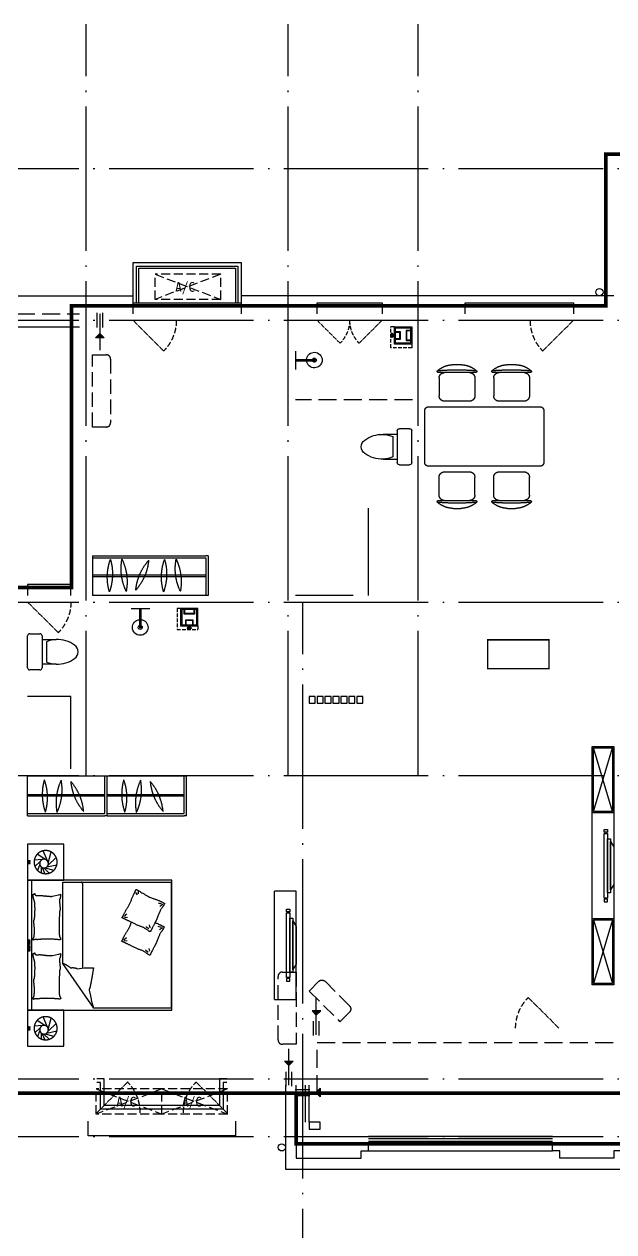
# Model space of a CAD drawing. Extents: x 23000734 to 24262965, y -11528137 to -9789882.
# Drawn here: x 24231257 to 24239425, y -9950160 to -9933440 of the extents above; entities that cross this region are included whole.
import ezdxf
from ezdxf.enums import TextEntityAlignment as Align

# ---------------------------------------------------------------- set-up
doc = ezdxf.new("R2010")
doc.units = 0
doc.header["$LTSCALE"] = 1000
for name, pattern in [('DASH', [0.35, 0.25, -0.1]), ('DASHDOTX2', [50.8, 25.4, -12.7, 0, -12.7]), ('DOTE', [2.42, 2, -0.2, 0.02, -0.2])]:
    doc.linetypes.add(name, pattern=pattern)
for name, color, linetype in [('0-0全面积', 3, 'Continuous'), ('0-0半面积', 10, 'Continuous'), ('0-厨卫洁具', 95, 'Continuous'), ('0-开启示意', 154, 'Continuous'), ('0-栏杆', 141, 'Continuous'), ('0-看线', 173, 'Continuous'), ('0-线脚', 6, 'Continuous'), ('_0', 7, 'Continuous'), ('A-SURFACE', 6, 'Continuous'), ('A-活动家具', 8, 'Continuous'), ('B-家具', 167, 'DASHDOTX2'), ('BALCONY', 6, 'Continuous'), ('DOTE', 249, 'DOTE'), ('KT', 8, 'Continuous'), ('PUB_HATCH', 252, 'Continuous'), ('PUB_STRM', 4, 'Continuous'), ('text_房间名称', 255, 'Continuous'), ('WINDOW', 4, 'Continuous'), ('图审修改', 1, 'Continuous'), ('栏杆', 163, 'Continuous'), ('空调', 6, 'Continuous')]:
    doc.layers.add(name, color=color, linetype=linetype)
doc.layers.add('J-洁具', color=167, linetype='Continuous', lineweight=9)
doc.layers.add('家具', color=156, linetype='Continuous', lineweight=9)
doc.styles.add('Dimension', font='romans.shx', dxfattribs={"width": 0.8, "bigfont": 'chs.shx'})
doc.styles.get("Standard").update_dxf_attribs({"font": 'gbenor.shx', "bigfont": 'gbcbig.shx'})
doc.styles.add('黑体', font='SIMHEI_0.TTF', dxfattribs={"width": 0.8})

# ---------------------------------------------------------------- blocks, each defined once
blk = doc.blocks.new('A$C09024278')
at = {"layer": 'KT', "linetype": 'DASH', "ltscale": 0.5}
for p, q in [((489, 126), (-421, 126)), ((-421, -224), (-421, 126)), ((489, -224), (489, 126)), ((489, -224), (-421, -224))]:
    blk.add_line(p, q, dxfattribs=at)
for points in [[(489, 126), (-421, -224)], [(-421, 126), (489, -224)]]:
    blk.add_lwpolyline(points, dxfattribs=at)
at = {"layer": 'KT', "style": '黑体'}
blk.add_text('A/C', height=135.2, dxfattribs=at).set_placement((-142, -118))
blk = doc.blocks.new('A$C6723108C')
at = {"layer": 'KT', "linetype": 'DASH', "ltscale": 0.5}
for p, q in [((-175, 455), (-175, -455)), ((175, 455), (-175, 455)), ((175, 455), (175, -455)), ((175, -455), (-175, -455))]:
    blk.add_line(p, q, dxfattribs=at)
for points in [[(-175, 455), (175, -455)], [(-175, -455), (175, 455)]]:
    blk.add_lwpolyline(points, dxfattribs=at)
at = {"layer": 'KT', "style": '黑体'}
blk.add_text('A/C', height=135.2, rotation=90, dxfattribs=at).set_placement((69, -176))
blk = doc.blocks.new('客厅电视')
at = {"layer": 'B-家具'}
for p, q in [((23188, 22787), (23488, 22787)), ((23354, 22520), (23354, 22557)), ((23354, 22557), (23399, 22557)), ((23399, 22520), (23354, 22520)), ((23399, 22505), (23354, 22505)), ((23354, 22505), (23354, 21610)), ((23361, 22520), (23361, 22505)), ((23391, 22520), (23391, 22505)), ((23399, 22557), (23399, 22520)), ((23399, 21610), (23399, 22505)), ((23443, 22431), (23399, 22431)), ((23399, 22431), (23399, 21684)), ((23443, 21684), (23443, 22431)), ((23488, 22319), (23443, 22393)), ((23443, 22393), (23443, 21722)), ((23488, 21796), (23488, 22319)), ((23443, 21722), (23488, 21796)), ((23354, 21610), (23399, 21610)), ((23399, 21595), (23354, 21595)), ((23354, 21595), (23354, 21557)), ((23361, 21595), (23361, 21610)), ((23391, 21595), (23391, 21610)), ((23399, 21684), (23443, 21684)), ((23399, 21557), (23399, 21595)), ((23354, 21557), (23399, 21557)), ((23488, 21327), (23188, 21327))]:
    blk.add_line(p, q, dxfattribs=at)
for points in [[(23488, 23707), (23188, 23707), (23188, 20407), (23488, 20407), (23488, 23707)], [(23468, 22807), (23208, 23687)], [(23208, 22807), (23468, 23687)], [(23468, 21307), (23208, 21307), (23208, 20427), (23468, 20427), (23468, 21307), (23208, 20427)], [(23208, 21307), (23468, 20427)]]:
    blk.add_lwpolyline(points, dxfattribs=at)
blk.add_lwpolyline([(23468, 22807), (23468, 23687), (23208, 23687), (23208, 22807)], close=True, dxfattribs=at)
blk = doc.blocks.new('cvb')
at = {"layer": 'B-家具'}
for p, q in [((23188, 22857), (23488, 22857)), ((23188, 22857), (23188, 21357)), ((23488, 22857), (23488, 21357)), ((23354, 22570), (23354, 22607)), ((23354, 22607), (23399, 22607)), ((23399, 22607), (23399, 22570)), ((23399, 22570), (23354, 22570)), ((23399, 22555), (23354, 22555)), ((23354, 22555), (23354, 21660)), ((23361, 22570), (23361, 22555)), ((23391, 22570), (23391, 22555)), ((23399, 21660), (23399, 22555)), ((23443, 22481), (23399, 22481)), ((23399, 22481), (23399, 21734)), ((23443, 21734), (23443, 22481)), ((23488, 22369), (23443, 22443)), ((23443, 22443), (23443, 21772)), ((23488, 21846), (23488, 22369)), ((23443, 21772), (23488, 21846)), ((23354, 21660), (23399, 21660)), ((23399, 21645), (23354, 21645)), ((23354, 21645), (23354, 21607)), ((23354, 21607), (23399, 21607)), ((23361, 21645), (23361, 21660)), ((23391, 21645), (23391, 21660)), ((23399, 21734), (23443, 21734)), ((23399, 21607), (23399, 21645)), ((23488, 21357), (23188, 21357))]:
    blk.add_line(p, q, dxfattribs=at)
blk = doc.blocks.new('bed by Fuxin1')
at = {"layer": 'B-家具'}
for p, q in [((-1189, -239), (-1259, -133)), ((-1186, -208), (-1177, -92)), ((-1162, -177), (-1088, -102)), ((-1120, -168), (-1035, -139)), ((1111, -239), (1041, -133)), ((1114, -208), (1123, -92)), ((1138, -177), (1212, -102)), ((1180, -168), (1265, -139)), ((-1167, -274), (-1306, -216)), ((-1134, -287), (-1292, -325)), ((-1110, -284), (-1216, -396)), ((-1084, -265), (-1113, -406)), ((-1085, -187), (-1003, -187)), ((-1075, -203), (-990, -238)), ((-1071, -240), (-1039, -365)), ((-1070, -225), (-998, -301)), ((1133, -274), (994, -216)), ((1166, -287), (1008, -325)), ((1190, -284), (1084, -396)), ((1216, -265), (1187, -406)), ((1215, -187), (1297, -187)), ((1225, -203), (1310, -238)), ((1229, -240), (1261, -365)), ((1230, -225), (1302, -301))]:
    blk.add_line(p, q, dxfattribs=at)
at = {"layer": 'B-家具', "extrusion": (0, 0, -1)}
for p, q in [((-122, -1337), (-129, -1341)), ((-115, -1334), (-122, -1337)), ((-109, -1330), (-115, -1334)), ((-102, -1327), (-109, -1330)), ((-96, -1324), (-102, -1327)), ((-91, -1322), (-96, -1324)), ((-85, -1319), (-91, -1322)), ((-80, -1317), (-85, -1319)), ((-76, -1315), (-80, -1317)), ((-72, -1313), (-76, -1315)), ((-69, -1311), (-72, -1313)), ((-66, -1309), (-69, -1311)), ((-63, -1308), (-66, -1309)), ((-61, -1306), (-63, -1308)), ((-59, -1305), (-61, -1306)), ((-57, -1305), (-59, -1305)), ((-56, -1304), (-57, -1305)), ((-55, -1304), (-56, -1304)), ((-54, -1304), (-55, -1304)), ((-53, -1304), (-54, -1304)), ((-54, -1304), (-54, -1304)), ((-53, -1305), (-53, -1304)), ((-52, -1305), (-53, -1305)), ((-52, -1306), (-52, -1305)), ((-51, -1307), (-52, -1306)), ((-51, -1308), (-51, -1307)), ((-50, -1310), (-51, -1308)), ((-50, -1311), (-50, -1310)), ((-49, -1313), (-50, -1311)), ((-48, -1314), (-49, -1313)), ((-47, -1316), (-48, -1314)), ((-46, -1319), (-47, -1316)), ((-45, -1321), (-46, -1319)), ((-44, -1324), (-45, -1321)), ((-43, -1327), (-44, -1324)), ((-41, -1330), (-43, -1327)), ((-40, -1334), (-41, -1330)), ((-38, -1337), (-40, -1334)), ((-36, -1341), (-38, -1337)), ((-311, -1436), (-317, -1438)), ((-300, -1432), (-311, -1436)), ((-290, -1428), (-300, -1432)), ((-280, -1424), (-290, -1428)), ((-270, -1420), (-280, -1424)), ((-260, -1416), (-270, -1420)), ((-250, -1412), (-260, -1416)), ((-241, -1407), (-250, -1412)), ((-233, -1403), (-241, -1407)), ((-224, -1398), (-233, -1403)), ((-216, -1393), (-224, -1398)), ((-208, -1389), (-216, -1393)), ((-201, -1384), (-208, -1389)), ((-194, -1379), (-201, -1384)), ((-186, -1374), (-194, -1379)), ((-179, -1370), (-186, -1374)), ((-172, -1365), (-179, -1370)), ((-165, -1361), (-172, -1365)), ((-157, -1356), (-165, -1361)), ((-150, -1352), (-157, -1356)), ((-143, -1348), (-150, -1352)), ((-136, -1344), (-143, -1348)), ((-129, -1341), (-136, -1344)), ((-34, -1345), (-36, -1341)), ((-32, -1350), (-34, -1345)), ((-30, -1355), (-32, -1350)), ((-28, -1360), (-30, -1355)), ((-25, -1365), (-28, -1360)), ((-22, -1370), (-25, -1365)), ((-20, -1376), (-22, -1370)), ((-17, -1382), (-20, -1376)), ((-13, -1389), (-17, -1382)), ((-10, -1396), (-13, -1389)), ((-7, -1403), (-10, -1396)), ((-3, -1411), (-7, -1403)), ((1, -1419), (-3, -1411)), ((5, -1427), (1, -1419)), ((9, -1435), (5, -1427)), ((13, -1444), (9, -1435)), ((17, -1453), (13, -1444)), ((21, -1461), (17, -1453)), ((26, -1470), (21, -1461)), ((30, -1479), (26, -1470)), ((34, -1487), (30, -1479)), ((38, -1496), (34, -1487)), ((43, -1505), (38, -1496)), ((47, -1513), (43, -1505)), ((51, -1522), (47, -1513)), ((54, -1531), (51, -1522)), ((58, -1540), (54, -1531)), ((61, -1549), (58, -1540)), ((64, -1558), (61, -1549)), ((67, -1567), (64, -1558)), ((70, -1576), (67, -1567)), ((74, -1585), (70, -1576)), ((78, -1594), (74, -1585)), ((82, -1603), (78, -1594)), ((87, -1612), (82, -1603)), ((92, -1621), (87, -1612)), ((98, -1629), (92, -1621)), ((103, -1638), (98, -1629)), ((109, -1645), (103, -1638)), ((114, -1653), (109, -1645)), ((119, -1659), (114, -1653)), ((123, -1665), (119, -1659)), ((127, -1671), (123, -1665)), ((130, -1675), (127, -1671)), ((-312, -1764), (-310, -1771)), ((-310, -1771), (-306, -1780)), ((-306, -1780), (-303, -1789)), ((-303, -1789), (-299, -1798)), ((-299, -1798), (-295, -1807)), ((-295, -1807), (-292, -1815)), ((-292, -1815), (-288, -1823)), ((-288, -1823), (-285, -1831)), ((-285, -1831), (-282, -1838)), ((-282, -1838), (-278, -1844)), ((-172, -1842), (-164, -1837)), ((-164, -1837), (-157, -1833)), ((-157, -1833), (-148, -1829)), ((-148, -1829), (-139, -1825)), ((-139, -1825), (-130, -1821)), ((-130, -1821), (-120, -1817)), ((-120, -1817), (-109, -1813)), ((-109, -1813), (-98, -1809)), ((-98, -1809), (-87, -1805)), ((-87, -1805), (-75, -1800)), ((-75, -1800), (-63, -1795)), ((-63, -1795), (-51, -1790)), ((-51, -1790), (-39, -1785)), ((-39, -1785), (-27, -1779)), ((-27, -1779), (-15, -1773)), ((-15, -1773), (-3, -1767)), ((-3, -1767), (8, -1761)), ((8, -1761), (19, -1756)), ((19, -1756), (29, -1751)), ((29, -1751), (38, -1746)), ((38, -1746), (47, -1741)), ((47, -1741), (55, -1737)), ((55, -1737), (62, -1733)), ((62, -1733), (69, -1730)), ((69, -1730), (75, -1727)), ((75, -1727), (81, -1724)), ((81, -1724), (87, -1721)), ((87, -1721), (93, -1718)), ((93, -1718), (98, -1715)), ((98, -1715), (103, -1713)), ((103, -1713), (107, -1711)), ((107, -1711), (112, -1708)), ((112, -1708), (116, -1706)), ((116, -1706), (119, -1704)), ((119, -1704), (123, -1703)), ((123, -1703), (126, -1701)), ((126, -1701), (128, -1700)), ((128, -1700), (131, -1699)), ((133, -1679), (130, -1675)), ((131, -1699), (133, -1698)), ((135, -1683), (133, -1679)), ((133, -1698), (135, -1696)), ((136, -1686), (135, -1683)), ((135, -1696), (136, -1695)), ((137, -1688), (136, -1686)), ((136, -1695), (137, -1694)), ((138, -1690), (137, -1688)), ((137, -1692), (138, -1690)), ((137, -1694), (137, -1692)), ((-278, -1844), (-275, -1850)), ((-275, -1850), (-272, -1856)), ((-272, -1856), (-270, -1861)), ((-270, -1861), (-267, -1866)), ((-267, -1866), (-265, -1870)), ((-265, -1870), (-263, -1874)), ((-263, -1874), (-262, -1877)), ((-262, -1877), (-260, -1880)), ((-260, -1880), (-259, -1882)), ((-259, -1882), (-258, -1884)), ((-258, -1884), (-258, -1886)), ((-258, -1886), (-257, -1887)), ((-257, -1887), (-257, -1888)), ((-257, -1888), (-256, -1889)), ((-256, -1889), (-256, -1890)), ((-256, -1890), (-256, -1890)), ((-256, -1890), (-255, -1891)), ((-255, -1891), (-255, -1891)), ((-255, -1891), (-254, -1891)), ((-254, -1891), (-253, -1891)), ((-253, -1891), (-252, -1891)), ((-252, -1891), (-251, -1890)), ((-251, -1890), (-250, -1889)), ((-250, -1889), (-248, -1889)), ((-248, -1889), (-246, -1888)), ((-246, -1888), (-244, -1887)), ((-244, -1887), (-241, -1885)), ((-241, -1885), (-238, -1884)), ((-238, -1884), (-236, -1883)), ((-236, -1883), (-232, -1881)), ((-232, -1881), (-229, -1879)), ((-229, -1879), (-226, -1878)), ((-226, -1878), (-222, -1876)), ((-222, -1876), (-218, -1873)), ((-218, -1873), (-214, -1871)), ((-214, -1871), (-210, -1868)), ((-210, -1868), (-205, -1865)), ((-205, -1865), (-201, -1862)), ((-201, -1862), (-196, -1858)), ((-196, -1858), (-190, -1854)), ((-190, -1854), (-184, -1850)), ((-184, -1850), (-178, -1846)), ((-178, -1846), (-172, -1842))]:
    blk.add_line(p, q, dxfattribs=at)
at = {"layer": 'B-家具'}
for points in [[(-900, 0), (-900, -500), (-1400, -500), (-1400, 0)], [(1400, 0), (1400, -500), (900, -500), (900, 0)]]:
    blk.add_lwpolyline(points, close=True, dxfattribs=at)
at = {"layer": 'B-家具', "extrusion": (0, 0, -1)}
for points in [[(900, 0), (-900, 0), (-900, -2000), (900, -2000)], [(557, -1887), (554, -1885), (551, -1883), (547, -1881), (543, -1879), (539, -1876), (535, -1874), (530, -1871), (525, -1868), (520, -1864), (515, -1860), (509, -1856), (503, -1852), (496, -1847), (489, -1843), (481, -1838), (473, -1834), (464, -1830), (455, -1826), (444, -1822), (434, -1819), (423, -1814), (411, -1810), (400, -1806), (388, -1801), (376, -1796), (364, -1790), (352, -1784), (340, -1779), (328, -1773), (317, -1767), (306, -1761), (296, -1756), (287, -1751), (278, -1747), (270, -1743), (263, -1739), (256, -1736), (249, -1732), (243, -1729), (238, -1726), (232, -1724), (227, -1721), (222, -1718), (218, -1716), (213, -1714), (209, -1712), (206, -1710), (202, -1708), (199, -1707), (196, -1706), (194, -1704), (192, -1703), (190, -1702), (189, -1701), (188, -1699), (187, -1698), (187, -1696), (188, -1694), (189, -1691), (190, -1688), (192, -1685), (195, -1681), (198, -1676), (201, -1671), (206, -1665), (211, -1658), (216, -1651), (222, -1643), (227, -1635), (232, -1626), (238, -1618), (243, -1609), (247, -1600), (251, -1591), (254, -1582), (258, -1573), (261, -1564), (264, -1554), (267, -1545), (271, -1537), (274, -1528), (278, -1519), (282, -1510), (286, -1501), (291, -1493), (295, -1484), (299, -1475), (304, -1467), (308, -1458), (312, -1450), (316, -1441), (320, -1433), (324, -1424), (328, -1416), (331, -1409), (335, -1401), (338, -1395), (341, -1388), (344, -1382), (347, -1376), (350, -1370), (352, -1365), (355, -1360), (357, -1355), (359, -1351), (361, -1347), (363, -1343), (365, -1339), (366, -1336), (368, -1332), (369, -1329), (370, -1327), (371, -1324), (372, -1322), (373, -1320), (374, -1318), (375, -1317), (375, -1315), (376, -1314), (376, -1313), (377, -1312), (377, -1311), (377, -1310), (378, -1310), (378, -1309), (379, -1309), (380, -1309), (381, -1310), (382, -1310), (384, -1311), (386, -1312), (388, -1313), (390, -1315), (393, -1316), (397, -1318), (401, -1320), (405, -1322), (410, -1325), (415, -1327), (421, -1330), (427, -1333), (433, -1336), (440, -1339), (447, -1343), (454, -1346), (461, -1350), (468, -1354), (475, -1358), (482, -1362), (489, -1366), (497, -1371), (504, -1375), (511, -1380), (518, -1385), (526, -1389), (533, -1394), (541, -1399), (549, -1404), (557, -1408), (566, -1413), (575, -1417), (585, -1422), (595, -1426), (605, -1430), (615, -1434), (625, -1438), (635, -1441), (645, -1445), (655, -1449), (664, -1453), (673, -1456), (682, -1460), (690, -1464), (698, -1467), (705, -1470), (713, -1474), (720, -1477), (726, -1480), (732, -1483), (738, -1486), (743, -1489), (748, -1491), (752, -1494), (756, -1495), (759, -1497), (762, -1498), (764, -1499), (766, -1500), (767, -1501), (769, -1502), (770, -1502), (771, -1502), (771, -1503), (772, -1503), (772, -1503), (773, -1503), (773, -1503), (773, -1504), (773, -1504), (773, -1505), (773, -1506), (772, -1507), (772, -1508), (771, -1509), (770, -1511), (769, -1512), (768, -1514), (767, -1516), (765, -1518), (764, -1521), (762, -1524), (760, -1528), (757, -1533), (753, -1540), (748, -1548), (742, -1558), (735, -1569), (727, -1583), (718, -1598), (709, -1613), (699, -1629), (690, -1645), (682, -1661), (674, -1676), (667, -1690), (661, -1703), (656, -1715), (652, -1726), (648, -1737), (644, -1747), (641, -1757), (638, -1767), (634, -1776), (631, -1785), (627, -1795), (624, -1804), (620, -1812), (617, -1821), (613, -1829), (610, -1836), (606, -1843), (603, -1850), (600, -1856), (597, -1862), (594, -1867), (592, -1872), (590, -1876), (588, -1879), (586, -1883), (585, -1885), (584, -1888), (583, -1890), (582, -1891), (582, -1893), (581, -1894), (581, -1895), (581, -1895), (580, -1896), (580, -1896), (579, -1896), (579, -1896), (578, -1896), (577, -1896), (576, -1896), (575, -1895), (573, -1894), (571, -1893), (568, -1892), (566, -1891), (563, -1890), (560, -1888)]]:
    blk.add_lwpolyline(points, close=True, dxfattribs=at)
for points in [[(900, -52), (-900, -52)], [(-872, -916), (-253, -489), (874, -489), (874, -1988), (-872, -1988), (-872, -916)], [(72, -1335), (108, -1370)], [(60, -1335), (65, -1377)], [(729, -1496), (698, -1516)], [(397, -1341), (433, -1375)], [(385, -1340), (390, -1382)], [(749, -1530), (710, -1532)], [(225, -1677), (254, -1639)], [(-100, -1671), (-70, -1634)], [(570, -1859), (582, -1813)], [(565, -1874), (536, -1831)], [(241, -1697), (281, -1687)], [(245, -1854), (257, -1807)], [(240, -1869), (211, -1826)], [(-84, -1692), (-44, -1682)]]:
    blk.add_lwpolyline(points, dxfattribs=at)
for points in [[(687, -117, -0.263368), (715, -98, -0.494818), (706, -79, -0.049225), (688, -77, -0.036831), (665, -79, -0.031893), (627, -87, 0.035782), (593, -94, 0.032941), (503, -100, 0.026564), (392, -94, 0.017905), (354, -89, -0.033397), (334, -87, -0.03204), (297, -87, 0.018442), (233, -90, 0.010837), (168, -90, 0.014624), (120, -87, 0.111249), (98, -79, -0.153708), (81, -75, -0.076444), (73, -77, -0.215512), (71, -79, -0.585858), (74, -82, 0.363489), (79, -85, 0.191716), (79, -96, -0.129675), (77, -113, -0.01735), (80, -130, 0.019326), (83, -145, 0.018818), (89, -213, 0.021828), (90, -272, 0.006204), (89, -306, 0.001963), (83, -413, 0.028341), (78, -449, -0.117014), (79, -458, -0.36606), (80, -459, -0.03973), (94, -456, -0.048309), (108, -451, 0.062981), (118, -447, 0.04058), (142, -443, 0.014345), (208, -441, 0.005484), (334, -442, 0.007153), (430, -445, 0.008762), (473, -448, -0.008153), (518, -451, -0.06251), (575, -446, 0.078669), (621, -444, 0.047825), (643, -449, -0.034494), (674, -456, -0.023571), (699, -459, -0.510228), (700, -458), (693, -428), (672, -345, 0.073041), (670, -326, 0.023305), (676, -265, 0.018299), (680, -242, -0.01097), (687, -204, -0.042281), (690, -170, -0.027201), (687, -116)], [(-133, -117, -0.263368), (-105, -98, -0.494818), (-115, -79, -0.049225), (-132, -77, -0.036831), (-156, -79, -0.031893), (-194, -87, 0.035782), (-228, -94, 0.032941), (-317, -100, 0.026564), (-429, -94, 0.017905), (-466, -89, -0.033397), (-486, -87, -0.03204), (-524, -87, 0.018442), (-588, -90, 0.010837), (-653, -90, 0.014624), (-701, -87, 0.111249), (-723, -79, -0.153708), (-740, -75, -0.076444), (-747, -77, -0.215512), (-749, -79, -0.585858), (-747, -82, 0.363489), (-742, -85, 0.191716), (-742, -96, -0.129675), (-744, -113, -0.01735), (-741, -130, 0.019326), (-738, -145, 0.018818), (-731, -213, 0.021828), (-731, -272, 0.006204), (-732, -306, 0.001963), (-738, -413, 0.028341), (-742, -449, -0.117014), (-742, -458, -0.36606), (-740, -459, -0.03973), (-727, -456, -0.048309), (-713, -451, 0.062981), (-702, -447, 0.04058), (-679, -443, 0.014345), (-612, -441, 0.005484), (-487, -442, 0.007153), (-391, -445, 0.008762), (-348, -448, -0.008153), (-302, -451, -0.06251), (-245, -446, 0.078669), (-200, -444, 0.047825), (-177, -449, -0.034494), (-147, -456, -0.023571), (-121, -459, -0.510228), (-120, -458), (-128, -428), (-148, -345, 0.073041), (-150, -326, 0.023305), (-145, -265, 0.018299), (-141, -242, -0.01097), (-133, -204, -0.042281), (-130, -170, -0.027201), (-133, -116)], [(-253, -489, -0.085272), (-317, -599, -0.124044), (-326, -686), (-312, -782), (-314, -912)], [(874, -741, -0.414214), (854, -761), (-315, -761)], [(-314, -912, 0.007867), (-432, -894, 0.009508), (-528, -876, 0.006616), (-593, -862, -0.023828), (-612, -858, -0.080713), (-630, -859, -0.009591), (-783, -891, -0.013133), (-816, -899, -0.007859), (-872, -916)]]:
    blk.add_lwpolyline(points, format="xyb", dxfattribs=at)
at = {"layer": 'B-家具'}
for centre, radius in [((-1150, -250), 160), ((1150, -250), 160), ((-1130, -228), 60), ((1170, -228), 60)]:
    blk.add_circle(centre, radius, dxfattribs=at)
at = {"layer": 'B-家具', "style": 'Dimension', "width": 0.8}
for s, p in [('500', (-1150, -22)), ('1800X2000', (0, -22)), ('500', (1150, -22))]:
    blk.add_text(s, height=25, dxfattribs=at).set_placement(p, align=Align.MIDDLE_CENTER)
blk = doc.blocks.new('衣柜2')
at = {"layer": 'B-家具'}
for p, q in [((1100, 0), (0, 0)), ((0, -550), (0, 0)), ((1070, -520), (1070, 0)), ((1100, -550), (1100, 0)), ((1070, -260), (0, -260)), ((1070, -280), (0, -280)), ((0, -520), (1070, -520)), ((0, -550), (1070, -550)), ((1100, -550), (1070, -550))]:
    blk.add_line(p, q, dxfattribs=at)
for centre, start, end in [((924, -254), 163.6588, 200.0199), ((-445, -298), 343.6588, 20.0199), ((1115, -370), 154.3888, 190.7499), ((-243, -192), 334.3888, 10.7499), ((58, -552), 5.1418, 41.5029), ((1316, -10), 185.1418, 221.5029)]:
    blk.add_arc(centre, 721, start, end, dxfattribs=at)
blk = doc.blocks.new('M_C25MYD')
at = {"layer": 'B-家具'}
for p, q in [((-389, 921), (-290, 921)), ((298, 921), (397, 921)), ((-569, 821), (-109, 821)), ((117, 821), (577, 821)), ((-564, 754), (-564, 529)), ((-114, 754), (-114, 529)), ((122, 754), (122, 529)), ((572, 754), (572, 529)), ((-497, 461), (-182, 461)), ((190, 461), (505, 461)), ((-746, 342), (-746, -308)), ((704, 392), (-696, 392)), ((754, -308), (754, 342)), ((-696, -358), (704, -358)), ((-182, -427), (-497, -427)), ((505, -427), (190, -427)), ((-564, -720), (-564, -495)), ((-114, -720), (-114, -495)), ((122, -720), (122, -495)), ((572, -720), (572, -495)), ((-109, -787), (-569, -787)), ((-290, -887), (-389, -887)), ((577, -787), (117, -787)), ((397, -887), (298, -887))]:
    blk.add_line(p, q, dxfattribs=at)
for centre, radius, start, end in [((-379, 606), 316, 91.7651, 130.7265), ((-300, 606), 316, 49.2735, 88.2349), ((307, 606), 316, 91.7651, 130.7265), ((387, 606), 316, 49.2735, 88.2349), ((-579, 837), 10, 130.7265, 202.67), ((-569, 841), 20, 202.67, 270), ((-339, -1857), 2713, 84.8023, 95.1977), ((-497, 754), 67.5, 90, 180), ((-182, 754), 67.5, 0, 90), ((-109, 841), 20, 270, 337.33), ((-100, 837), 10, 337.33, 49.2735), ((108, 837), 10, 130.7265, 202.67), ((117, 841), 20, 202.67, 270), ((347, -1857), 2713, 84.8023, 95.1977), ((190, 754), 67.5, 90, 180), ((505, 754), 67.5, 0, 90), ((577, 841), 20, 270, 337.33), ((587, 837), 10, 337.33, 49.2735), ((-497, 529), 67.5, 180, 270), ((-182, 529), 67.5, 270, 0), ((190, 529), 67.5, 180, 270), ((505, 529), 67.5, 270, 0), ((-696, 342), 50, 90, 180), ((704, 342), 50, 0, 90), ((-696, -308), 50, 180, 270), ((-497, -495), 67.5, 90, 180), ((-182, -495), 67.5, 0, 90), ((190, -495), 67.5, 90, 180), ((505, -495), 67.5, 0, 90), ((704, -308), 50, 270, 0), ((-497, -720), 67.5, 180, 270), ((-182, -720), 67.5, 270, 0), ((190, -720), 67.5, 180, 270), ((505, -720), 67.5, 270, 0), ((-579, -803), 10, 157.33, 229.2735), ((-569, -807), 20, 90, 157.33), ((-379, -572), 316, 229.2735, 268.2349), ((-339, 1890), 2713, 264.8023, 275.1977), ((-300, -572), 316, 271.7651, 310.7265), ((-109, -807), 20, 22.67, 90), ((-100, -803), 10, 310.7265, 22.67), ((108, -803), 10, 157.33, 229.2735), ((117, -807), 20, 90, 157.33), ((307, -572), 316, 229.2735, 268.2349), ((347, 1890), 2713, 264.8023, 275.1977), ((387, -572), 316, 271.7651, 310.7265), ((577, -807), 20, 22.67, 90), ((587, -803), 10, 310.7265, 22.67)]:
    blk.add_arc(centre, radius, start, end, dxfattribs=at)
at = {"layer": 'B-家具', "width": 0.8, "flags": 9}
for tag in ['XSIZE', 'YSIZE']:
    blk.add_attdef(tag, (0, 0), '', height=0.5, dxfattribs=at)
blk = doc.blocks.new('A$C59522257')
at = {"layer": 'B-家具'}
for p, q in [((-662, 30), (-632, 30)), ((-662, 30), (-662, -520)), ((938, 30), (-632, 30)), ((938, 0), (-632, 0)), ((-632, 0), (-632, -520)), ((938, 30), (938, -520)), ((-632, -240), (938, -240)), ((-632, -260), (938, -260)), ((-662, -520), (938, -520))]:
    blk.add_line(p, q, dxfattribs=at)
for centre, start, end in [((431, -328), 154.3888, 190.7499), ((-928, -150), 334.3888, 10.7499), ((633, -222), 163.6588, 200.0199), ((-737, -266), 343.6588, 20.0199), ((880, 32), 185.1418, 221.5029), ((-379, -510), 5.1418, 41.5029), ((1181, -328), 154.3888, 190.7499), ((-178, -150), 334.3888, 10.7499), ((1383, -222), 163.6588, 200.0199), ((13, -266), 343.6588, 20.0199)]:
    blk.add_arc(centre, 721, start, end, dxfattribs=at)
blk = doc.blocks.new('A$C5E80688F')
at = {"layer": 'B-家具'}
for points in [[(7103, -140), (7103, -50), (7189, -50), (7189, -140)], [(7213, -140), (7213, -50), (7299, -50), (7299, -140)], [(7323, -140), (7323, -50), (7408, -50), (7408, -140)], [(7433, -140), (7433, -50), (7518, -50), (7518, -140)], [(7542, -140), (7542, -50), (7628, -50), (7628, -140)], [(7652, -140), (7652, -50), (7737, -50), (7737, -140)], [(7762, -140), (7762, -50), (7847, -50), (7847, -140)]]:
    blk.add_lwpolyline(points, close=True, dxfattribs=at)
blk.add_blockref('A$C59522257', (9909, 1870))
at = {"layer": 'A-活动家具', "extrusion": (0, 0, -1), "xscale": -1, "zscale": -1, "rotation": 180}
for name, p in [('客厅电视', (-27115, 19667)), ('cvb', (-31515, 18616))]:
    blk.add_blockref(name, p, dxfattribs=at)
at = {"layer": 'A-活动家具', "xscale": -1}
for p in [(10647, -1150), (11747, -1150)]:
    blk.add_blockref('衣柜2', p, dxfattribs=at)
at = {"layer": 'J-洁具', "extrusion": (0, 0, -1), "xscale": -1, "zscale": -1, "rotation": 90}
blk.add_blockref('bed by Fuxin1', (-11747, -3491), dxfattribs=at)
at = {"layer": '家具', "xscale": 1.099999999627471, "yscale": 1.099999999627471, "zscale": 1.099999999627471, "rotation": 180}
blk.add_blockref('M_C25MYD', (5426, 3570), dxfattribs=at)
blk = doc.blocks.new('_E39XBF')
at = {"layer": '0-厨卫洁具', "linetype": 'Continuous'}
for p, q in [((-170, 200), (-170, 395)), ((170, 395), (170, 200)), ((-250, 30), (-250, 170)), ((-220, 200), (-170, 200)), ((-170, 200), (170, 200)), ((-140, 260), (140, 260)), ((170, 200), (220, 200)), ((250, 170), (250, 30)), ((220, 0), (-220, 0))]:
    blk.add_line(p, q, dxfattribs=at)
for centre, radius, start, end in [((0, 590), 110, 33.4509, 146.5491), ((227, 413), 398, 143.3619, 182.544), ((-227, 413), 398, 357.456, 36.6381), ((227, 413), 398, 182.544, 202.5495), ((-227, 413), 398, 337.4505, 357.456), ((-220, 170), 30, 90, 180), ((220, 170), 30, 0, 90), ((-220, 30), 30, 180, 270), ((220, 30), 30, 270, 0)]:
    blk.add_arc(centre, radius, start, end, dxfattribs=at)
blk = doc.blocks.new('A$C06A70365')
at = {"layer": '0-厨卫洁具'}
for points in [[(-153, 68), (-153, 10), (-114, 39)], [(-42, -8), (-42, 86), (-100, 86), (-100, 94), (-34, 94), (-34, -16), (-100, -16), (-100, -8)], [(54, -23), (110, -23), (110, -31), (46, -31), (46, 109), (110, 109), (110, 101), (54, 101)]]:
    blk.add_hatch(color=256, dxfattribs=at).paths.add_polyline_path(points)
h = blk.add_hatch(color=256, dxfattribs=at)
h.paths.add_polyline_path([(-114, 159), (-114, -81), (126, -81), (126, 159)])
edge = h.paths.add_edge_path(flags=16)
edge.add_arc((-92, 136), 8, 90, 180, ccw=False)
edge.add_line((-92, 144), (102, 144))
edge.add_arc((102, 136), 8, 0, 90, ccw=False)
edge.add_line((110, 136), (110, -58))
edge.add_arc((102, -58), 8, -90, 0, ccw=False)
edge.add_line((102, -66), (-92, -66))
edge.add_arc((-92, -58), 8, 180, 270, ccw=False)
edge.add_line((-100, -58), (-100, 136))
at = {"layer": '0-厨卫洁具', "linetype": 'DASH', "ltscale": 0.2}
blk.add_lwpolyline([(126, -131), (-164, -131), (-164, 159)], dxfattribs=at)
at = {"layer": '0-厨卫洁具'}
for points in [[(-114, 159), (-164, 159)], [(-100, 94), (-34, 94), (-34, -16), (-100, -16)], [(-100, 86), (-42, 86), (-42, -8), (-100, -8)], [(110, 109), (46, 109), (46, -31), (110, -31)], [(110, 101), (54, 101), (54, -23), (110, -23)], [(126, -81), (126, -131)]]:
    blk.add_lwpolyline(points, dxfattribs=at)
for points in [[(-153, 68), (-153, 10), (-114, 39)], [(126, 159), (126, -81), (-114, -81), (-114, 159)]]:
    blk.add_lwpolyline(points, close=True, dxfattribs=at)
blk.add_lwpolyline([(110, 136), (110, -58, -0.414214), (102, -66), (-92, -66, -0.414214), (-100, -58), (-100, 136, -0.414214), (-92, 144), (102, 144, -0.414214)], format="xyb", close=True, dxfattribs=at)
blk = doc.blocks.new('A$C2A163BE1')
at = {"layer": '0-厨卫洁具'}
for p, q in [((7805, 4740), (7805, 4720)), ((9965, 1290), (9945, 1290))]:
    blk.add_line(p, q, dxfattribs=at)
for points in [[(7805, 4854), (7805, 4598)], [(7805, 4740), (7542, 4740)], [(7805, 4720), (7542, 4720)], [(6795, 1470), (6795, 2680)], [(10079, 1290), (9822, 1290)], [(9945, 1290), (9945, 1027)], [(9965, 1290), (9965, 1027)], [(10915, -930), (10915, 70), (11515, 70)]]:
    blk.add_lwpolyline(points, dxfattribs=at)
for centre, radius, start, end in [((7543, 4730), 108, 5.306, 354.694), ((7543, 4730), 28.3, 20.6725, 339.3275), ((7545, 4730), 10.5, 107.2381, 252.7619), ((9955, 1028), 108, 95.306, 84.694), ((9955, 1028), 28.3, 110.6725, 69.3275), ((9955, 1030), 10.5, 197.2381, 342.7619)]:
    blk.add_arc(centre, radius, start, end, dxfattribs=at)
at = {"xscale": -1}
blk.add_blockref('A$C06A70365', (6320, 5032), dxfattribs=at)
at = {"rotation": 90}
blk.add_blockref('A$C06A70365', (9314, 1165), dxfattribs=at)
at = {"layer": '0-厨卫洁具', "extrusion": (0, 0, -1), "xscale": -1, "zscale": -1, "rotation": 90}
blk.add_blockref('_E39XBF', (-6195, 3530), dxfattribs=at)
at = {"layer": '0-厨卫洁具', "extrusion": (0, 0, -1), "zscale": -1, "rotation": 270}
blk.add_blockref('_E39XBF', (-11515, 690), dxfattribs=at)
blk = doc.blocks.new('A$C1C455A10')
at = {"layer": '0-看线'}
for points in [[(7937, 3632.5), (7937, 3782.5), (6437, 3782.5), (6437, 3632.5)], [(9987, 3632.5), (9987, 3782.5), (9087, 3782.5), (9087, 3632.5)], [(12537, 3632.5), (12537, 3782.5), (11037, 3782.5), (11037, 3632.5)], [(13397, -267.5), (13397, -117.5), (13997, -117.5), (13997, -267.5)], [(11117, -7547.5), (11117, -7747.5), (13157, -7747.5), (13157, -7547.5)], [(9277, -7957.5), (6727, -7957.5)]]:
    blk.add_lwpolyline(points, dxfattribs=at)
at = {"layer": '0-线脚'}
for points in [[(5777, -7857.5), (5777, -7957.5), (5877, -7957.5), (5877, -8057.5), (6627, -8057.5), (6627, -7957.5), (6727, -7957.5), (6727, -7857.5)], [(10277, -7857.5), (10277, -8057.5), (9377, -8057.5), (9377, -7957.5), (9277, -7957.5), (9277, -7857.5)]]:
    blk.add_lwpolyline(points, dxfattribs=at)
blk = doc.blocks.new('rfwetery')
at = {"layer": 'BALCONY'}
for points in [[(11892287, 65605), (11892346, 65605), (11892346, 65545)], [(11892407, 65605), (11892346, 65605), (11892346, 65545)]]:
    blk.add_hatch(color=256, dxfattribs=at).paths.add_polyline_path(points)
h = blk.add_hatch(color=256, dxfattribs=at)
h.paths.add_polyline_path([(11892407, 65605), (11892346, 65605), (11892346, 65545)])
h.paths.add_polyline_path([(11892346, 65605), (11892346, 65545), (11892407, 65605)])
blk.add_line((11892346, 65272), (11892346, 65777), dxfattribs=at)
at = {"layer": 'BALCONY', "linetype": 'DASH'}
for p, q in [((11892306, 65260), (11892306, 65460)), ((11892386, 65260), (11892386, 65460))]:
    blk.add_line(p, q, dxfattribs=at)
at = {"layer": 'BALCONY'}
blk.add_lwpolyline([(11892287, 65605), (11892346, 65545), (11892407, 65605)], close=True, dxfattribs=at)
blk = doc.blocks.new('A$C0B5919E6')
at = {"layer": '空调', "linetype": 'DASH', "ltscale": 0.8}
blk.add_lwpolyline([(250, 0), (60, 0, -0.414214), (0, 60), (0, 940, -0.414214), (60, 1000), (250, 1000)], format="xyb", close=True, dxfattribs=at)
blk = doc.blocks.new('A$C35C37B70')
at = {"layer": '空调', "linetype": 'DASH', "ltscale": 0.8}
blk.add_lwpolyline([(7166, -5304), (7032, -5170, -0.414214), (7032, -5085), (7371, -4745, -0.414214), (7456, -4745), (7590, -4880)], format="xyb", close=True, dxfattribs=at)
at = {"layer": 'BALCONY'}
for p, rotation in [((11902833, 70498), 180.0035144073669), ((-11884472, -72186), 0.003514407366884229), ((73772, -11898626), 90.00351440736682)]:
    blk.add_blockref('rfwetery', p, dxfattribs=dict(at, rotation=rotation))
at = {"layer": 'BALCONY', "xscale": -1, "rotation": 359.9964855926331}
blk.add_blockref('rfwetery', (11899833, -71486), dxfattribs=at)
at = {"layer": '空调', "linetype": 'DASH', "ltscale": 0.8, "xscale": -1}
for p, rotation in [((10340, 3929), 180.0035144073669), ((8021, -5617), 0.003514407366882466)]:
    blk.add_blockref('A$C0B5919E6', p, dxfattribs=dict(at, rotation=rotation))
blk = doc.blocks.new('KC')
at = {"layer": '0-开启示意', "linetype": 'DASH', "ltscale": 0.3, "const_width": 10}
blk.add_lwpolyline([(245355, 107838), (244931, 107414)], dxfattribs=at)
at = {"layer": '0-开启示意', "linetype": 'DASH', "ltscale": 0.3}
blk.add_lwpolyline([(245355, 107838), (244931, 107414)], dxfattribs=at)
blk.add_arc((245355, 107838), 600, 180, 225, dxfattribs=at)
blk = doc.blocks.new('A$C35AB33C4')
at = {"layer": '0-开启示意', "xscale": -1}
blk.add_blockref('KC', (252497, -102948), dxfattribs=at)
at = {"layer": '0-开启示意', "yscale": 0.75, "zscale": 0.75}
for p, xscale in [((193808, -75988), -0.75), ((-173325, -75988), 0.75)]:
    blk.add_blockref('KC', p, dxfattribs=dict(at, xscale=xscale))
at = {"layer": '0-开启示意'}
for p in [(-232114, -102948), (-230654, -106848)]:
    blk.add_blockref('KC', p, dxfattribs=at)
at = {"layer": '0-开启示意', "rotation": 180}
for p in [(252697, 102928), (257297, 101758)]:
    blk.add_blockref('KC', p, dxfattribs=at)
at = {"layer": '0-开启示意', "xscale": -1, "rotation": 180}
blk.add_blockref('KC', (-231614, 101758), dxfattribs=at)

msp = doc.modelspace()

# ---------------------------------------------------------------- linework, layer by layer
for points in [[(24232765, -9937350), (24232765, -9936740), (24234265, -9936740), (24234265, -9937350)], [(24229365, -9937200), (24232765, -9937200)], [(24239425, -9937200), (24234265, -9937200)], [(24230105, -9937630), (24232025, -9937630)], [(24234875, -9948130), (24234875, -9949290), (24241875, -9949290), (24241875, -9949490), (24243955, -9949490), (24243955, -9949290), (24251455, -9949290), (24251455, -9948380), (24252145, -9948380)]]:
    msp.add_lwpolyline(points)
at = {"linetype": 'DASH'}
msp.add_lwpolyline([(24230105, -9937450), (24232025, -9937450)], dxfattribs=at)
at = {"layer": '0-0全面积', "linetype": 'DASH', "lineweight": 30, "const_width": 50}
for points in [[(24235315, -9948240), (24235315, -9948240), (24251015, -9948240), (24251015, -9948240), (24255315, -9948240), (24255315, -9937340), (24244515, -9937340), (24244515, -9935240), (24239315, -9935240), (24239315, -9937340), (24231915, -9937340), (24231915, -9941240), (24230215, -9941240), (24230215, -9937340), (24220815, -9937340), (24220815, -9935240), (24217715, -9935240), (24217715, -9938740), (24216015, -9938740), (24216015, -9937340), (24208215, -9937340), (24208215, -9941240), (24206815, -9941240)], [(24203415, -9948240), (24211615, -9948240), (24211615, -9943040), (24217715, -9943040), (24217715, -9943740), (24220815, -9943740), (24220815, -9943040), (24226815, -9943040), (24226815, -9948240), (24235315, -9948240)]]:
    msp.add_lwpolyline(points, dxfattribs=at)
at = {"layer": '0-0半面积', "linetype": 'DASH', "const_width": 50}
msp.add_lwpolyline([(24235025, -9948240), (24235025, -9948940), (24242305, -9948940), (24242305, -9948630), (24243525, -9948630), (24243525, -9948940), (24251305, -9948940), (24251305, -9948240), (24251015, -9948240), (24251015, -9948240), (24235315, -9948240), (24235315, -9948240), (24235025, -9948240)], dxfattribs=at)
at = {"layer": '0-栏杆'}
for points in [[(24232815, -9937300), (24232815, -9936790), (24234215, -9936790), (24234215, -9937300)], [(24232845, -9937300), (24232845, -9936820), (24234185, -9936820), (24234185, -9937300)], [(24234065, -9948040), (24233965, -9948040), (24233965, -9948410), (24232365, -9948410), (24232365, -9948040), (24232265, -9948040)], [(24234065, -9948090), (24234015, -9948090), (24234015, -9948460), (24232315, -9948460), (24232315, -9948090), (24232265, -9948090)], [(24238575, -9948870), (24236025, -9948870)], [(24238575, -9948910), (24236025, -9948910)]]:
    msp.add_lwpolyline(points, dxfattribs=at)
at = {"layer": '_0'}
for points in [[(24235025, -9948640), (24235025, -9948130)], [(24235205, -9948640), (24235205, -9948130)], [(24238575, -9948840), (24236025, -9948840)], [(24238575, -9948940), (24236025, -9948940)]]:
    msp.add_lwpolyline(points, dxfattribs=at)
at = {"layer": 'A-SURFACE', "linetype": 'DASH', "lineweight": 30}
for points in [[(24235315, -9948240), (24235315, -9947540), (24251015, -9947540), (24251015, -9948240), (24255315, -9948240), (24255315, -9937340), (24244515, -9937340), (24244515, -9935240), (24239315, -9935240), (24239315, -9937340), (24231915, -9937340), (24231915, -9941240), (24230215, -9941240), (24230215, -9937340), (24220815, -9937340), (24220815, -9935240), (24217715, -9935240), (24217715, -9938740), (24216015, -9938740), (24216015, -9937340), (24208215, -9937340), (24208215, -9941240), (24206815, -9941240)], [(24203415, -9948240), (24211615, -9948240), (24211615, -9943040), (24217715, -9943040), (24217715, -9943740), (24220815, -9943740), (24220815, -9943040), (24226815, -9943040), (24226815, -9948240), (24235315, -9948240)]]:
    msp.add_lwpolyline(points, dxfattribs=at)
at = {"layer": 'DOTE'}
for p, q in [((24232115, -9943840), (24232115, -9933440)), ((24234915, -9943840), (24234915, -9933440)), ((24236715, -9943840), (24236715, -9933440)), ((24181615, -9935440), (24257115, -9935440)), ((24181615, -9937540), (24257115, -9937540)), ((24181615, -9941440), (24257115, -9941440)), ((24235115, -9951840), (24235115, -9941440)), ((24181615, -9943840), (24257115, -9943840)), ((24181615, -9948040), (24257115, -9948040)), ((24181615, -9948840), (24257115, -9948840))]:
    msp.add_line(p, q, dxfattribs=at)
at = {"layer": 'PUB_HATCH', "linetype": 'DASH'}
msp.add_line((24236635, -9938640), (24235015, -9938640), dxfattribs=at)
at = {"layer": 'PUB_STRM'}
for centre in [(24239225, -9937150), (24234825, -9948990)]:
    msp.add_circle(centre, 50, dxfattribs=at)
at = {"layer": 'text_房间名称', "color": 6, "linetype": 'DASH', "const_width": 20}
msp.add_lwpolyline([(24238525, -9941964), (24237676, -9941964), (24237676, -9942364), (24238525, -9942364)], close=True, dxfattribs=at)
at = {"layer": 'WINDOW'}
msp.add_lwpolyline([(24235815, -9941350), (24235015, -9941350)], dxfattribs=at)
at = {"layer": '图审修改', "color": 3}
msp.add_lwpolyline([(24235205, -9948740), (24235355, -9948740), (24235355, -9948640), (24235205, -9948640)], close=True, dxfattribs=at)
at = {"layer": '栏杆'}
for points in [[(24235115, -9948640), (24235115, -9948130)], [(24235155, -9948640), (24235155, -9948130)]]:
    msp.add_lwpolyline(points, dxfattribs=at)

# ---------------------------------------------------------------- block references
at = {"xscale": -1}
for name, p in [('A$C1C455A10', (24245302, -9941082)), ('A$C35AB33C4', (24246006, -9942430)), ('A$C2A163BE1', (24242820, -9942820)), ('A$C35C37B70', (24242795, -9941946)), ('A$C5E80688F', (24243052, -9942700))]:
    msp.add_blockref(name, p, dxfattribs=at)
at = {"rotation": 270}
msp.add_blockref('A$C6723108C', (24233525, -9937076), dxfattribs=at)
for p in [(24232676, -9948307), (24233586, -9948307)]:
    msp.add_blockref('A$C09024278', p)

doc.saveas('drawing.dxf')
